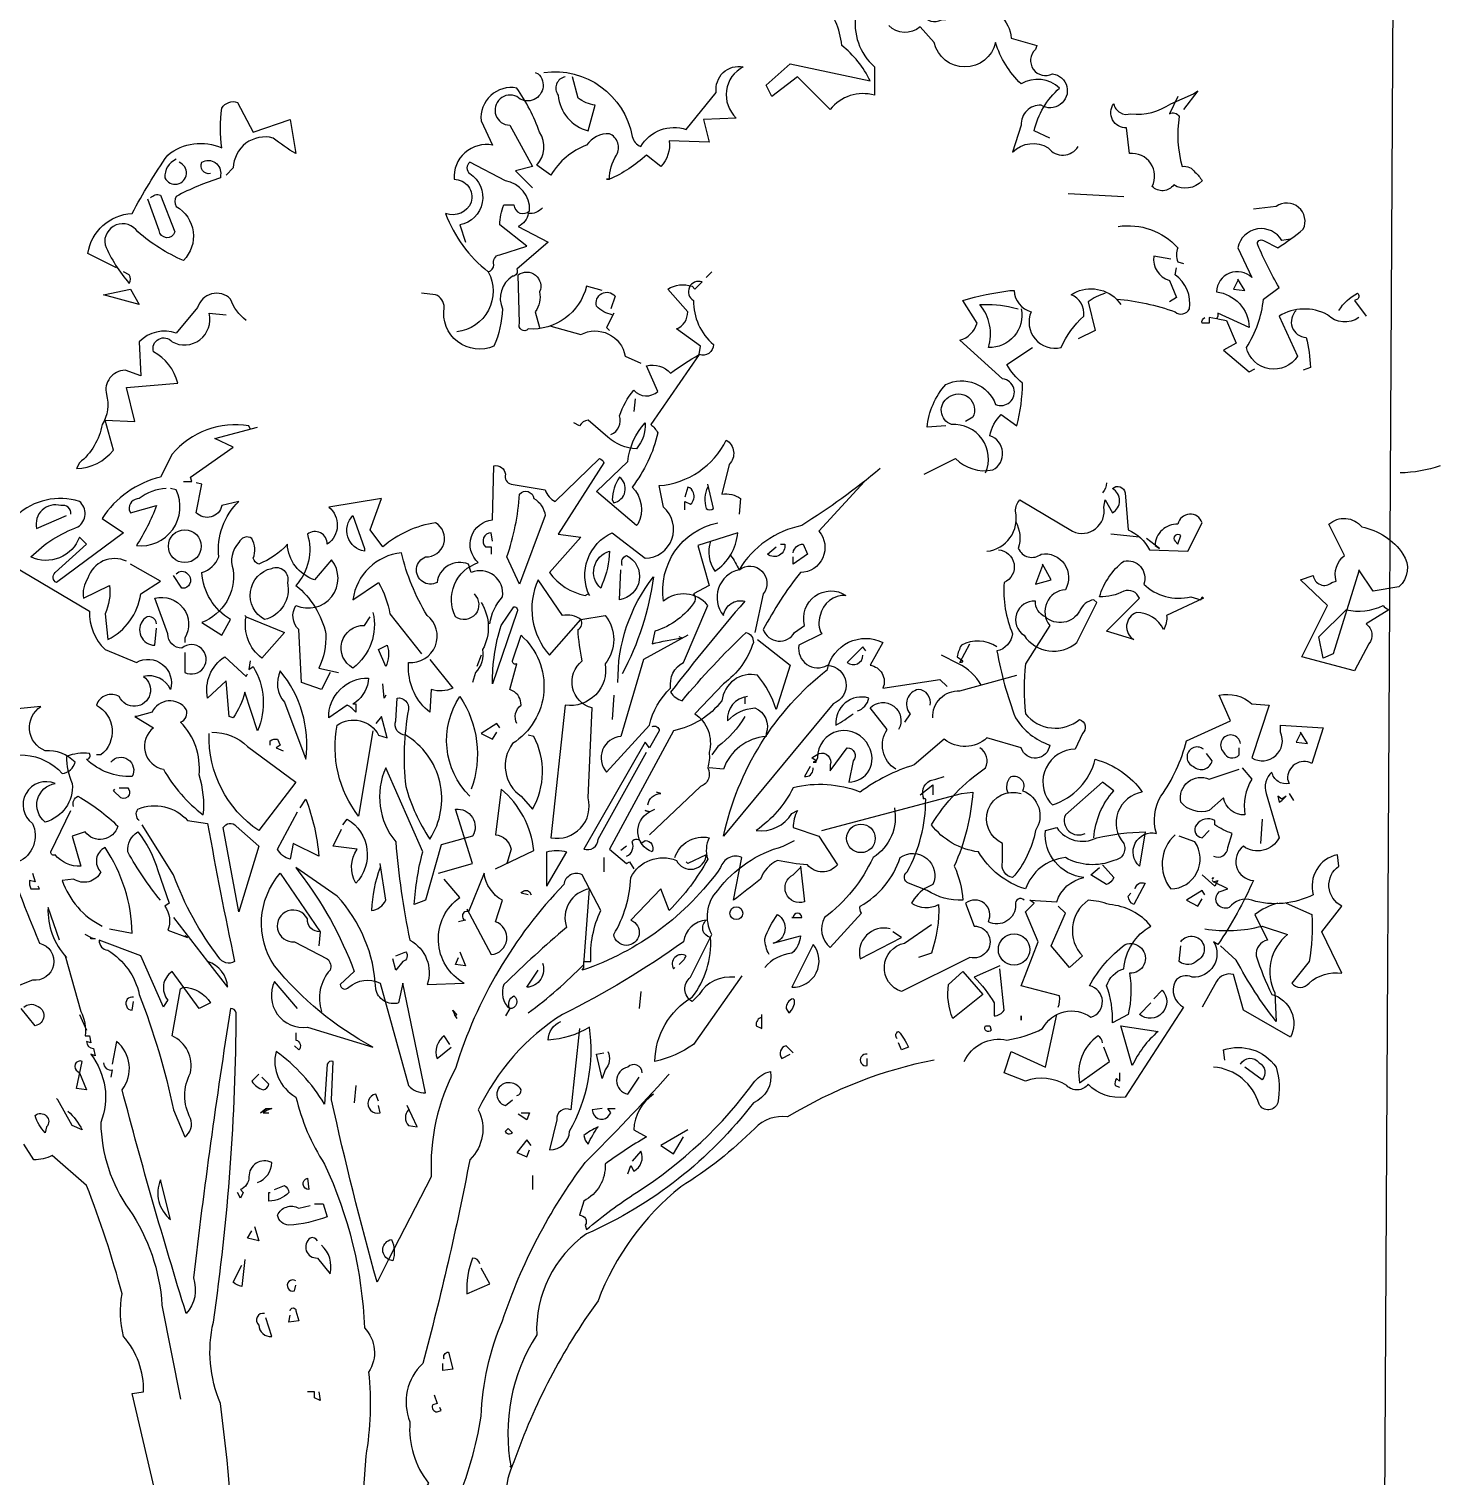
# Model space of a CAD drawing. Header units: metres. Extents: x 2394 to 3264, y 364 to 634.
# Drawn here: x 2718.309 to 2721.917, y 408.364 to 412.063 of the extents above; entities that cross this region are included whole.
import ezdxf

# ---------------------------------------------------------------- set-up
doc = ezdxf.new("R2010")
doc.units = ezdxf.units.M
doc.header["$LTSCALE"] = 5
doc.header["$MEASUREMENT"] = 0
doc.layers.add('PENA 01', color=1, linetype='Continuous')
doc.layers.add('VEG_PLANTAS', color=94, linetype='Continuous')

# ---------------------------------------------------------------- blocks, each defined once
blk = doc.blocks.new('Arb35')
for points in [[(57.24, 277.81, 0.600372), (59.82, 280.54, -0.753342), (61.65, 278.72), (62.25, 273.56, 0.194229), (67.41, 276.75, -0.678314), (65.9, 273.41, 0.051498), (59.67, 271.58, 0.881622), (61.49, 269), (67.72, 269.46, -0.201935), (68.93, 267.03), (71.66, 266.27), (71.51, 265.82, 0.881622), (73.33, 263.24, -1.244614), (72.12, 259.9, 0.436066), (69.99, 257.77), (69.08, 254.89, -0.359619), (72.88, 255.34, 0.522507), (76.07, 255.49)], [(73.03, 256.4), (71.36, 257.16, -0.157089), (74.09, 261.72, 0.333328), (69.99, 262.17, -0.128128), (67.26, 266.57, -0.797302), (60.73, 266.57), (59.22, 268.24, -0.408356), (55.88, 268.4)], [(52.39, 269.61, 0.259506), (54.36, 263.99), (54.36, 260.96, 0.302765), (49.65, 259.44), (46.16, 262.93), (43.43, 260.81), (42.82, 262.02), (45.4, 264.3), (53.9, 262.48, 0.117401), (50.87, 266.27, 0.173203), (48.74, 270.98)], [(19.14, 263.39, -0.4021), (28.55, 256.56, 0.236053), (29.46, 255.49, -0.350769), (34.32, 257.32), (37.51, 261.26, -0.513931), (40.39, 263.99, 0.519897), (39.64, 258.53), (36.14, 258.38), (36.75, 255.95), (32.5, 256.1, -0.233566), (31.59, 253.37), (30.07, 254.58, -0.081039), (26.13, 252), (25.82, 252), (26.13, 252, -0.147995), (26.88, 254.58, 0.442368), (26.13, 256.86, 0.265564), (23.7, 255.65, 0.169403), (19.9, 252.46), (18.38, 253.52, 0.349014), (18.69, 257.01, 0.066803), (16.26, 261.72, 0.501038), (12.46, 258.23), (13.68, 255.65, 0.492294), (9.58, 252, -0.5), (11.4, 249.57, -0.4142), (8.67, 248.36, 0.138321), (13.22, 242.14, -0.529709), (9.88, 235.76)], [(18.23, 263.39), (18.54, 263.24, -1.00415), (16.26, 260.81, 1.247116), (15.5, 257.77), (17.93, 253.37), (16.11, 252.91), (17.93, 251.09)], [(21.42, 262.93, 0.54657), (20.66, 260.96, 0.310577), (23.85, 257.16), (24.61, 259.9, -0.131805), (22.79, 260.66), (22.18, 262.93)], [(86.69, 260.81), (85.78, 258.99, -0.4142), (86.84, 258.68, 0.112411), (87.15, 253.37, -0.302765), (88.51, 252.76, -0.099014), (89.27, 251.85, -0.357651), (86.24, 251.4, -0.463791), (83.96, 251.24, 0.593826), (81.53, 254.74), (81.23, 257.47, -0.62767), (79.86, 260.05, 0.457672), (81.68, 258.99, 0.184982), (85.93, 260.05), (88.36, 261.11), (88.82, 261.41), (87.3, 259.44)], [(-26.39, 242.59), (-29.43, 244.11, -0.357925), (-24.73, 248.36, -0.02861), (-20.93, 254.58, -0.284912), (-15.16, 255.34, -0.072906), (-15.16, 259.59, -0.350769), (-13.49, 260.2), (-11.82, 257.01), (-7.88, 258.38), (-7.27, 254.74, -0.042465), (-9.7, 256.4, 0.482147), (-13.95, 253.22), (-14.71, 252.46)], [(-16.38, 252.61, -0.618027), (-17.29, 253.82, -0.649872), (-15.31, 252.46), (-15.31, 252.15, 0.048447), (-20.02, 250.18, 0.291199), (-20.02, 249.12, -0.493149), (-19.26, 243.35, -0.073044), (-24.12, 246.39, 0.819794), (-27.61, 245.02, 0.07692), (-25.03, 240.92, 0.333328), (-25.03, 241.83), (-25.64, 242.14)], [(-20.02, 254.13, 0.326447), (-21.23, 252.15, 1.475342), (-19.72, 253.82)], [(13.22, 242.14, 0.333328), (13.83, 242.9, -0.5), (14.44, 243.96), (17.32, 244.87), (14.44, 247.15, -0.099014), (14.89, 249.27), (15.96, 249.27, 0.663971), (17.63, 248.66, 0.376755), (15.04, 251.85), (11.25, 253.82, 0.5), (11.25, 252.61, -0.682281), (10.19, 247.15), (10.79, 245.32)], [(-22.75, 250.03, -0.302765), (-21.69, 250.33), (-20.17, 246.39, -0.816528), (-21.84, 246.54), (-23.06, 249.88)], [(18.99, 248.97, -0.243835), (17.47, 248.36, -0.263626), (16.41, 246.99), (19.6, 245.32), (16.26, 242.44, -0.535172), (15.8, 241.68, 0.371796), (14.74, 238.19, -0.090164), (13.83, 234.24, -0.594772), (8.52, 238.34, 0.312363), (7.61, 239.71), (6.09, 239.86)], [(105.97, 237.28, -0.369919), (102.63, 237.58, 0.264481), (97.47, 237.43), (99.44, 233.18, -0.666656), (93.98, 234.09, 0.123093), (95.8, 239.25), (97.47, 240.47, -0.027252), (95.19, 245.02, -0.720749), (95.8, 245.48), (97.32, 244.72, 0.03653), (100.05, 246.69, 0.769547), (97.16, 249.12), (94.74, 248.82)], [(80.32, 246.99, -0.247742), (86.69, 244.72, 0.207977), (86.69, 243.2), (87.3, 243.05)], [(98.68, 245.63), (97.77, 245.48, 0.686798), (93.07, 244.72), (94.58, 241.53, 0.648468), (90.79, 240.01, -0.37442), (94.28, 236.22), (90.94, 237.73, -0.236053), (90.79, 237.13), (90.03, 237.28), (90.03, 236.67), (89.27, 236.67, -0.4142), (89.57, 237.28)], [(85.93, 243.5), (84.11, 243.81, 0.37204), (85.78, 241.23), (86.54, 239.4), (85.78, 238.95)], [(25.37, 240.16), (23.7, 240.62, -0.35936), (17.47, 236.06, -0.872879), (16.56, 236.67), (16.41, 241.83, -0.762802), (18.69, 240.01, -0.205246), (18.23, 237.89), (18.69, 236.22)], [(61.95, 225.74), (59.98, 225.59, -0.159866), (61.95, 230.14, -0.443787), (67.26, 228.02, 1.153), (68.02, 230.75), (63.47, 234.85, 0.251633), (65.29, 236.67), (63.77, 239.1, -0.035156), (68.78, 240.16), (69.23, 240.16, 0.326782), (71.06, 237.89, 0.618027), (74.24, 234.09, -0.102722), (76.67, 237.43, 0.333328), (75.31, 239.71, -0.346832), (80.16, 239.25, -0.064789), (86.39, 237.89, 0.5), (87.91, 238.19, 0.287735), (86.39, 241.83), (86.54, 242.59)], [(26.28, 224.83, 0.4142), (27.19, 226.81, -0.085083), (28.71, 229.54, 0.409286), (31.29, 229.39), (30.07, 232.12, -0.286789), (32.65, 231.36, -0.035156), (35.69, 233.33), (35.84, 234.24), (33.26, 236.06, 0.308105), (34.47, 237.89), (32.35, 240.31, -0.220123), (34.93, 240.62), (35.23, 240.31), (35.99, 241.07, 0.907883), (35.08, 239.1, 0.222046), (37.21, 234.39, -0.523941), (35.69, 233.33), (30.53, 225.89, -0.099014), (31.29, 224.98, -0.106323), (28.55, 219.22, -0.326889), (29.16, 215.27), (29.01, 215.12), (24.76, 218.76), (28.1, 221.95, -0.165176), (29.92, 226.05, -0.200851), (29.01, 223.31, -0.173203), (25.97, 224.53), (23.85, 226.35, 0.236053), (22.94, 225.74), (22.33, 226.05)], [(-12.58, 236.98, -0.140045), (-14.25, 239.25, 0.57489), (-17.74, 238.34), (-20.02, 235.61, 0.29335), (-23.97, 234.7), (-23.81, 231.06), (-25.48, 231.66, 0.477875), (-27.46, 229.08, -0.21463), (-27.91, 225.89, -0.178345), (-30.34, 221.8), (-30.64, 221.19, 0.217789), (-26.7, 223.16), (-27.61, 226.35), (-24.42, 226.2), (-25.33, 229.84), (-19.87, 230.3, 0.213028), (-22.45, 233.64, -0.817993), (-20.47, 234.7, 0.658905), (-16.53, 237.73), (-14.71, 237.58)], [(26.43, 237.58, -0.178345), (24.76, 238.49, -0.817993), (26.73, 239.56), (26.28, 238.19)], [(78.95, 239.86, 0.092926), (77.13, 238.95), (77.89, 235.91), (76.07, 235)], [(103.84, 238.04, -0.132751), (105.82, 239.86, -0.5), (105.82, 239.25), (105.51, 239.1), (106.73, 237.43)], [(69.99, 238.19, -0.489075), (66.5, 234.09, 0.257034), (65.59, 238.65, -0.076462), (69.08, 238.34), (69.69, 238.19)], [(99.29, 238.04, 0.656815), (100.35, 235.15, -0.053406), (100.81, 231.97), (100.05, 231.66)], [(19.9, 236.37), (23.09, 235.46, -0.510468), (27.8, 233.18), (29.46, 232.42)], [(59.67, 220.58), (63.01, 222.25, 0.25), (66.96, 221.04, 0.663467), (66.65, 224.68, -0.148178), (67.87, 226.96), (69.54, 225.74, 0.057068), (70.15, 230.3, -0.099014), (68.48, 232.27), (71.21, 234.09)], [(66.2, 220.73, 0.559616), (62.56, 225.89, -0.630219), (62.25, 228.78, -0.808411), (64.83, 226.65), (64.07, 226.2)], [(-12.13, 225.44), (-12.28, 225.74, 0.262833), (-20.47, 222.71), (-21.69, 220.28, 0.194489), (-27.91, 215.88), (-25.64, 214.36), (-32.77, 209.05, -0.535172), (-32.92, 210.11), (-29.58, 213.14), (-30.34, 213.9, -0.445358), (-35.5, 211.78, -0.112671), (-30.49, 214.97, 0.498764), (-30.34, 217.7, 0.269211), (-37.02, 216.18), (-37.48, 210.87), (-29.28, 206.01, 0.212448), (-27.61, 201.91), (-24.27, 200.55, -0.669449), (-20.63, 197.66, 0.362045), (-23.51, 199.03, -1.319412), (-26.09, 196.9, 0.480621), (-28.52, 195.99, -0.538818), (-28.06, 190.68), (-28.52, 190.68)], [(11.71, 207.83, -0.931778), (9.73, 205.4, -0.45929), (12.16, 211.17, -0.660172), (13.68, 215.72), (13.83, 221.49, -0.442368), (15.04, 220.58, 0.4142), (15.65, 219.52), (19.29, 218.91, 0.219635), (20.36, 217.7), (25.06, 222.25, -0.333328), (25.52, 221.8), (20.66, 214.21), (23.09, 213.9), (19.75, 210.11, 0.188675), (23.55, 207.68), (23.85, 207.83), (24, 207.68, -0.420059), (26.43, 214.36), (29.92, 211.63, 0.685608), (31.89, 217.09), (31.44, 219.37, 0.263565), (38.57, 224.22, -0.49028), (38.88, 221.64), (38.12, 218.46, -0.205246), (40.09, 218), (39.94, 216.33)], [(54.97, 221.19, -0.032425), (46.62, 215.12, 0.210526), (39.94, 210.41, 0.557053), (38.27, 205.55, -0.431534), (40.55, 207.07, 0.015289), (32.65, 197.36, 0.162277), (33.87, 196.45, -0.030579), (40.7, 203.73, -0.355026), (41.46, 202.67, -0.161758), (38.27, 198.27), (35.23, 195.08, -0.32045), (36.75, 190.98, -0.099014), (36.6, 189.31, -0.46698), (35.84, 187.34), (30.38, 182.18)], [(114.62, 221.49, -0.081085), (110.37, 220.73)], [(-21.08, 219.06, 0.162277), (-23.97, 218, 0.463791), (-25.03, 216.79), (-24.88, 216.48), (-22.14, 217.24, -0.058853), (-24.27, 212.99, 0.588898), (-20.02, 218.91), (-20.63, 219.06)], [(-3.63, 199.48), (-4.54, 197.66), (-6.66, 198.42), (-6.97, 204.04, -0.355026), (-7.27, 206.62, 0.788391), (-3.47, 211.47), (-5.3, 209.35, -0.312881), (-8.18, 213.14, -0.116058), (-11.22, 211.02, -0.265564), (-11.82, 211.63, 0.226822), (-11.97, 213.75, 0.49527), (-13.34, 213.3, 0.295303), (-13.95, 210.41, -0.346893), (-17.29, 204.8), (-15.16, 203.43), (-14.25, 205.1, -0.244461), (-17.29, 210.11, 0.215332), (-15.47, 211.78, -0.236053), (-13.34, 217.7), (-15.16, 217.24, -0.59729), (-17.89, 216.48), (-17.29, 219.52), (-17.89, 219.67)], [(26.58, 217.55, 0.659393), (27.19, 220.28, 0.139038), (26.43, 217.85), (26.58, 217.55)], [(34.17, 216.79), (34.17, 217.7), (34.78, 217.39, 0.302765), (35.08, 218.61, 0.265564), (34.47, 219.22), (34.17, 218.15)], [(36.6, 219.22, 0.195877), (36.45, 216.94, 0.4142), (37.21, 216.94), (36.6, 219.52)], [(53.3, 219.82), (48.44, 214.51, -0.63649), (46.47, 210.11, 0.04776), (42.52, 204.04, 0.639832), (45.86, 203.73), (46.92, 204.49, -0.689148), (51.32, 207.68, 0.369919), (48.59, 205.55, 0.225418), (48.74, 203.58), (46.31, 202.37, 0.638885), (49.35, 200.24, -0.813461), (49.96, 196.14), (38.27, 182.03, -0.173706), (49.35, 199.79, -0.490295), (55.27, 202.67), (53.9, 200.24, -0.489075), (55.27, 197.81), (61.34, 198.72), (62.1, 197.96)], [(66.35, 212.38, 0.444092), (69.39, 216.64, -0.197815), (69.84, 217.85), (75.46, 214.51, 0.607483), (78.8, 217.09), (78.95, 217.85), (79.71, 216.48, 0.589737), (79.71, 219.06, -0.60791), (81.07, 218.61), (81.38, 214.66, -0.177399), (83.66, 212.54), (87.75, 212.38), (89.27, 215.42, 0.765594), (86.69, 215.27, 0.420074), (84.26, 212.99), (84.72, 212.69), (83.35, 213.75)], [(79.1, 219.67, -0.173203), (78.65, 218.61)], [(13.37, 204.64, -0.149368), (14.74, 207.53, 0.589905), (11.4, 210.11), (11.1, 211.02, 0.490158), (7.76, 209.05, -1.060547), (6.54, 211.78, 0.776093), (7.61, 215.42, 0.142365), (1.99, 212.84), (0.62, 214.66), (1.84, 218), (-3.78, 217.09, -0.50354), (-3.93, 213.14, 0.628937), (-6.05, 214.21, -0.265564), (-7.27, 208.74, -0.169571), (-4.08, 203.58, -0.119873), (-4.84, 199.94), (-2.72, 199.48)], [(16.56, 208.89), (15.2, 211.78, 0.065445), (16.56, 218.46, -0.659393), (18.08, 218, -0.236053), (19.29, 216.18), (16.56, 208.89)], [(-31.25, 216.33, 0.541687), (-32.31, 217.24, 0.576218), (-34.9, 214.81), (-31.71, 216.18)], [(0.02, 212.69), (0.02, 212.38, -0.602081), (-1.2, 216.18), (0.02, 212.69)], [(105.97, 210.26), (103.24, 201.46), (102.17, 201), (101.72, 203.28), (104.6, 206.16, 0.182709), (108.55, 206.62, 0.162277), (109.16, 206.16), (106.73, 204.64, -0.442368), (107.03, 202.52), (105.51, 199.63), (99.9, 201.15), (102.63, 206.62), (99.75, 209.35), (101.11, 209.8, 0.608597), (103.08, 209.05), (103.54, 209.2, -0.302765), (104.45, 211.93), (102.78, 215.27, -0.435272), (106.27, 214.97, -0.199997), (110.67, 212.08, -0.39035), (110.22, 208.59), (107.49, 208.13), (105.97, 210.41), (105.97, 210.26)], [(13.68, 213.45), (13.53, 214.36, 0.663971), (12.92, 212.84), (13.53, 212.84), (13.53, 212.08)], [(34.47, 203.43), (29.77, 200.85), (27.34, 192.65, 0.621735), (25.82, 188.86), (30.38, 193.87, -0.145264), (32.65, 197.81, -0.318115), (34.02, 200.55), (36.6, 206.62, 0.4142), (31.89, 207.07, -0.3983), (37.66, 215.42)], [(36.9, 213.45, 0.240036), (37.36, 210.26, 0.2379), (39.79, 214.36), (35.54, 212.99), (36.75, 208.74), (35.08, 207.83, -0.236053), (35.23, 207.07, -0.178345), (30.98, 203.88), (30.68, 202.52, -0.026764), (33.87, 203.13), (33.56, 203.28)], [(69.39, 215.57, -0.203796), (69.69, 212.69, 0.5), (72.12, 212.08, -0.634598), (74.7, 208.29, 0.605972), (73.03, 204.49), (70.45, 200.39, 0.057175), (70.45, 195.08, 0.421936), (76.22, 194.47, -0.582718), (76.52, 192.96), (75.76, 191.29, 0.620148), (73.03, 185.67), (73.33, 185.37, 0.257812), (77.89, 190.22, -0.173203), (82.9, 186.73, 0.587067), (80.92, 181.27, -0.514618), (79.86, 179.45, -0.232178), (74.7, 179.75, 0.29216), (70.45, 176.41, -0.185837), (65.44, 180.36, -0.198715), (60.43, 183.24, -0.106171), (66.2, 189.31, 0.37854), (65.59, 191.44)], [(44.34, 213.14), (44.8, 213.14, -0.707504), (42.97, 212.08), (43.89, 212.84)], [(45.71, 212.23, -0.380188), (46.77, 213.14), (47.22, 212.08), (45.71, 211.02), (45.71, 211.78)], [(86.99, 214.05, 1), (86.39, 213.45), (86.69, 213.14), (86.99, 214.05)], [(-25.33, 211.32, 0.456619), (-29.43, 209.5, 0.205246), (-29.89, 207.38), (-27.15, 208.74, -0.146759), (-27.61, 205.71), (-27.31, 202.97, 0.245285), (-23.81, 207.83), (-21.69, 209.2), (-24.88, 211.02)], [(67.56, 212.54, -0.781662), (68.17, 209.05, 0.117264), (69.08, 203.58, -0.313339), (67.41, 201.76, 0.047501), (69.39, 194.63, 0.169022), (73.03, 191.74, -0.818817), (69.99, 191.44), (66.35, 192.5, -0.366302), (61.8, 192.35), (58.61, 189.62, 0.087692), (52.84, 186.73, 0.152817), (45.71, 187.19, -0.122787), (41.76, 182.63, 0.295853), (45.56, 184.46), (46.16, 184.76, 0.119873), (45.71, 182.94), (48.44, 182.03), (50.41, 178.99, -0.477066), (47.22, 178.99, -0.0401), (44.04, 179.45, 0.198517), (42.22, 177.47, -0.006836), (39.33, 175.2), (40.24, 179.75, 0.45993), (37.97, 178.69, -0.158264), (23.24, 167.76), (23.39, 168.06), (23.39, 168.67), (24.15, 168.67, -0.124191), (25.21, 174.13), (23.24, 177.93, 0.514618), (21.27, 176.87, 0.118927), (9.73, 157.28, 0.137955), (7.15, 145.75), (2.6, 136.94, -0.704712), (2.9, 139.07, -0.204086), (3.05, 136.79), (2.6, 136.94), (1.38, 134.52, -0.014694), (-3.47, 153.94), (-3.32, 158.04, 0.4142), (-3.93, 157.74), (-4.23, 153.49, 0.101822), (-9.39, 159.11, 0.33992), (-7.27, 154.25, 0.085938), (-4.23, 147.11, -0.100525), (0.02, 129.66, -0.35463), (0.47, 124.95, -0.067169), (0.17, 116), (-1.65, 91.41)], [(-13.64, 102.18, 0.021927), (-15.31, 121.61, -0.158203), (-16.07, 130.27, 0.03566), (-13.64, 163.2, 0.4142), (-14.25, 163.66, 0.009659), (-18.2, 134.97, -0.276978), (-18.96, 131.18, -0.010941), (-25.79, 155.01, 0.406937), (-26.39, 160.17), (-26.85, 157.74)], [(7, 200.85), (9.43, 197.81, -0.204086), (7.15, 197.66), (7, 195.23, -0.226822), (4.72, 199.94), (4.72, 200.55, 0.749039), (6.7, 205.55, -0.077942), (3.96, 212.23, 0.34404), (-1.2, 207.22), (1.54, 209.05, -0.080353), (2.75, 205.71), (6.09, 201.46)], [(25.21, 208.44, -0.592255), (26.13, 212.38, -0.099731), (25.37, 208.89), (25.21, 208.44)], [(27.49, 210.87, -0.4142), (27.95, 211.93, -0.738571), (27.19, 207.22), (27.34, 210.41)], [(39.03, 211.93, -0.062256), (39.94, 210.41, -0.882339), (42.52, 207.83), (41.61, 203.73)], [(89.42, 207.38), (85.48, 205.55, -0.162277), (85.17, 204.04, 0.291199), (82.29, 205.86, 0.630219), (81.99, 202.97), (79.1, 203.88), (82.59, 207.38, 0.4142), (80.92, 208.13, -0.124695), (78.34, 207.53, -0.156006), (80.92, 211.32, -0.597885), (83.05, 208.89, 0.261948), (88.06, 207.53), (89.12, 207.22), (89.27, 207.53), (89.42, 207.38)], [(-20.02, 209.96, -0.5), (-18.81, 209.96, -0.582718), (-19.11, 208.44), (-19.41, 208.44), (-20.32, 209.8)], [(-9.85, 210.56, -0.630219), (-8.18, 209.05, -0.40654), (-10.61, 205.1, -0.689621), (-9.85, 210.56)], [(27.04, 198.42, -0.174072), (30.83, 209.65, -0.088486), (27.49, 199.33)], [(23.09, 205.1), (25.67, 205.55, -0.352936), (25.67, 200.39, -0.5103), (21.42, 195.99), (19.9, 181.87, 0.554825), (23.85, 186.12), (24.3, 195.69, -0.628204), (23.24, 200.7, -0.044617), (22.79, 204.04, 0.4142), (23.09, 205.1, 0.205246), (21.12, 205.55), (18.54, 209.35, 0.298126), (19.75, 201.3), (23.09, 205.1)], [(-19.11, 201.61), (-19.11, 199.48, 1.877945), (-19.41, 202.06, -0.4142), (-20.93, 203.58), (-22.3, 207.38, -0.674286), (-19.11, 203.13), (-19.11, 202.67)], [(12.46, 206.92, -0.272202), (12.62, 201.91, -0.236053), (11.86, 199.48), (11.55, 198.42)], [(72.57, 205.4, -0.319077), (71.51, 207.07, 0.777725), (70.3, 203.43, 0.455246), (75.91, 202.67), (78.04, 206.92), (77.74, 207.22, 0.25296), (76.22, 206.01, -0.489075), (72.57, 205.4)], [(-22.14, 204.64, 0.741867), (-23.51, 205.1, 0.6409), (-22.3, 202.37), (-22.14, 204.19)], [(-12.58, 205.4), (-8.48, 203.73), (-10.91, 201, -0.284134), (-12.58, 205.4), (-12.73, 205.55), (-12.58, 205.4)], [(0.93, 205.86, -0.297256), (-1.2, 199.94, -0.782791), (0.02, 204.49), (0.62, 205.4)], [(13.68, 198.27, -0.079437), (14.59, 204.49), (15.96, 206.47, -0.618027), (16.26, 205.86), (13.68, 198.27)], [(2.29, 200.09), (1.54, 201.91), (2.45, 202.37, -0.195877), (2.29, 200.09)], [(16.26, 194.02, -0.35614), (16.71, 195.99, 0.302765), (15.8, 197.51), (15.5, 197.66), (16.26, 200.39, -0.618027), (15.8, 200.7), (16.71, 203.43, -0.499023), (15.8, 191.89, 0.420273), (16.71, 186.28), (17.93, 184.91, 0.254562), (18.08, 192.65), (17.47, 192.8)], [(41.91, 202.97), (45.4, 200.24), (43.89, 195.54, 0.096893), (41.91, 199.18, 0.449585), (38.12, 196.45, -0.175735), (32.96, 193.26), (26.13, 180.66), (27.95, 179.14), (28.25, 179.29), (28.71, 178.54)], [(53.45, 201.76), (53.14, 202.21), (51.47, 200.55, 0.630219), (53.14, 201.3)], [(67.41, 202.21, 0.278625), (63.62, 202.37, 0.07106), (63.16, 201.15), (63.77, 200.7), (63.62, 200.55), (63.47, 200.55), (64.53, 202.52)], [(-12.13, 200.7), (-12.28, 199.79), (-11.82, 200.09, -0.242218), (-11.37, 193.26), (-12.73, 197.36, -0.092926), (-13.95, 194.63), (-14.4, 194.78), (-14.71, 198.57), (-16.68, 196.75, -0.309006), (-14.86, 201.15), (-12.58, 199.03), (-12.43, 199.33)], [(65.74, 198.12, 0.159607), (63.31, 200.39), (61.49, 201.3)], [(-8.94, 199.63, 0.305054), (-8.48, 196.29), (-6.21, 190.22, 0.208984), (-8.94, 199.63)], [(-0.89, 196.29), (-1.2, 196.14), (-0.89, 196.14), (-0.89, 195.23, 0.099014), (-1.8, 195.99), (-3.78, 194.63, -0.428558), (0.47, 198.88, -0.211655), (-0.89, 196.29)], [(60.58, 194.63, -0.447098), (63.47, 197.51), (69.54, 199.18)], [(60.28, 195.99, 0.45993), (59.06, 197.66, 0.578781), (58.15, 195.08), (57.55, 194.17)], [(-27, 189.92, -0.923187), (-24.73, 188.4, -0.205933), (-29.58, 190.22, 0.618027), (-29.28, 190.83, 0.123093), (-31.71, 190.53, 0.111496), (-31.1, 187.64, -0.361099), (-33.98, 183.54, -0.656662), (-32.92, 187.64, 0.887543), (-35.35, 183.39, -0.427811), (-36.87, 179.29), (-39.15, 185.97, 0.077148), (-45.67, 189.77), (-45.67, 190.07), (-46.43, 190.07), (-40.36, 189.46, -0.386002), (-32.16, 188.71, 0.310577), (-30.8, 189.92, 0.21463), (-33.98, 191.13, -0.608597), (-34.44, 195.84), (-39.15, 195.38, 0.236053), (-40.97, 196.6), (-41.73, 196.29)], [(-24.27, 194.78), (-24.42, 194.78), (-22.45, 193.56, 0.643906), (-21.39, 189.16, 0.101837), (-17.14, 184.3, 0.105927), (-17.59, 188.55, 0.22554), (-19.56, 194.17, 0.4142), (-18.96, 195.54, 0.580322), (-22.6, 195.23), (-24.27, 194.78)], [(4.42, 192.8, -0.523941), (3.36, 194.32), (3.51, 196.75, -0.5), (4.72, 195.54, 0.072708), (4.42, 187.34, 0.077194), (7, 181.72, 0.423996), (4.42, 192.8)], [(11.25, 186.28, -0.356445), (10.19, 196.9, -0.241074), (11.4, 187.04)], [(40.85, 196.9, 0.4142), (38.72, 194.32, -0.198578), (41.61, 195.69, -0.4142), (42.82, 192.96), (42.82, 192.65, 0.297668), (38.27, 189.16), (36.75, 189.31)], [(52.54, 195.38, 0.291199), (53.75, 196.75, 0.528915), (50.26, 193.87, 0.039932), (52.08, 195.08)], [(56.64, 189.16, -0.424515), (55.73, 193.41), (53.9, 195.69, -0.880783), (56.94, 193.41)], [(73.94, 163.81, 0.123093), (74.09, 165.03), (69.99, 166.09), (71.82, 170.79), (70.45, 173.98), (71.36, 174.89), (70.9, 175.2), (73.79, 175.04, -0.276978), (76.67, 177.62, -0.407166), (72.57, 182.63), (73.79, 182.94, 0.386765), (78.04, 181.87, -0.051407), (83.2, 182.48), (82.59, 178.84, -0.775711), (84.41, 182.33, -0.210693), (84.87, 186.28, 0.09433), (87.6, 192.2), (92.31, 194.32), (91.09, 197.05, -0.236053), (94.58, 196.14), (96.41, 195.99), (94.58, 190.37, 0.739182), (97.62, 193.11), (97.62, 193.87), (102.17, 193.56), (100.96, 189.77, 0.593628), (98.38, 188.1), (98.53, 187.64, -0.427887), (96.71, 188.86, 0.302765), (96.1, 186.58), (97.47, 181.87, -0.464859), (93.67, 180.96, 0.698227), (94.74, 177.32, -0.045349), (90.94, 170.49), (90.49, 170.79, -0.599991), (88.21, 167, 0.395447), (86.39, 166.54, 0.406204), (87.3, 163.81), (81.07, 154.25, -0.242004), (77.13, 155.61, -0.463791), (74.85, 155.46, 0.242371), (70.45, 155.92), (68.17, 156.83), (68.93, 159.11), (72.57, 157.44), (73.79, 163.05)], [(0.93, 193.26), (-0.59, 184.15, -0.216599), (-2.87, 193.87, -0.447189), (1.54, 192.8), (2.45, 192.5), (1.84, 194.78), (1.23, 194.02)], [(40.55, 194.78, -0.109482), (37.66, 191.59), (37.05, 190.68)], [(-16.22, 193.11, -0.195694), (-12.43, 191.59), (-7.27, 187.79), (-11.22, 182.63, -0.258652), (-16.53, 192.96)], [(30.68, 193.71, -0.535172), (31.44, 193.26), (30.38, 191.44), (29.92, 192.04), (23.39, 180.66, 0.523941), (24.91, 181.72), (30.07, 190.98)], [(48.44, 190.83, -0.632065), (49.65, 189.62), (49.65, 189.01), (51.47, 191.44, -0.680847), (52.08, 190.07), (51.63, 187.79, 0.580322), (53.75, 191.59, 0.820084), (48.29, 190.37), (48.14, 190.07), (47.68, 190.37), (48.44, 190.83)], [(93.37, 191.89, 1.387421), (91.55, 190.98, 0.544022), (93.22, 190.68), (93.22, 191.44)], [(-10, 191.74), (-10, 192.2, -0.236053), (-9.24, 192.35), (-8.94, 191.74), (-9.39, 191.44), (-8.64, 191.13)], [(89.42, 191.29, 1.182175), (88.36, 189.46, 0.588394), (90.33, 190.07), (89.73, 190.83)], [(7.91, 178.08), (11.55, 179.14), (9.73, 184.91, -0.618027), (11.55, 182.03), (8.21, 181.12), (6.54, 175.2), (5.33, 174.74, -0.048447), (6.24, 180.36), (2.29, 189.31, 0.283707), (3.36, 181.42, 0.030441), (4.87, 170.95, -0.369919), (6.7, 166.24), (10.64, 166.39, -0.550293), (10.19, 175.5), (8.52, 177.47)], [(47.53, 189.46), (46.92, 188.4, 0.45993), (47.83, 189.16), (47.83, 189.31)], [(48.74, 182.63), (63.62, 186.58), (64.83, 186.73, -0.09053), (62.86, 178.84, -0.098373), (63.77, 175.2, -0.158417), (59.98, 176.26), (58, 177.02, -0.618027), (57.85, 178.23, 0.124496), (59.82, 185.97), (59.52, 186.12), (59.67, 185.97, -0.4142), (60.28, 187.95), (60.89, 188.1), (61.8, 188.4)], [(68.63, 186.58, -0.32518), (68.93, 188.4, -0.660995), (70.15, 186.88, -0.484589), (71.51, 182.63, -0.136536), (69.08, 177.62, -0.447098), (68.02, 179.29), (68.02, 181.27, -0.949951), (69.99, 186.58)], [(93.52, 189.31), (94.58, 188.1, 0.185669), (93.83, 184.3, -0.373596), (91.55, 186.12), (90.03, 184.76, -0.302765), (86.99, 185.67, -0.609818), (90.03, 188.1), (93.22, 189.16)], [(-26.09, 187.19), (-25.18, 187.19, -0.236053), (-25.03, 186.43, -0.4142), (-25.94, 186.12), (-26.7, 186.88), (-26.55, 187.04)], [(13.98, 178.54), (18.08, 180.51, 0.194931), (14.59, 187.04), (13.98, 182.18, -0.335129), (15.65, 180.66), (15.2, 179.14), (15.35, 179.45)], [(30.22, 185.37, -0.368179), (31.59, 186.58), (31.13, 186.73)], [(77.74, 181.87, -0.165222), (79.86, 186.88), (78.65, 187.79), (74.7, 184.3, 0.703232), (76.82, 182.33)], [(-30.95, 185.21, -0.4142), (-30.49, 186.28, -0.068741), (-26.24, 183.09, -0.613083), (-29.73, 182.48), (-31.1, 182.03), (-30.19, 178.84, -0.248093), (-32.92, 180.05, -0.618027), (-33.38, 180.36), (-31.25, 184.76)], [(-23.97, 183.7, -0.369919), (-24.12, 184.91, -0.322647), (-18.81, 183.7), (-16.68, 183.39, 0.00798), (-13.8, 168.67, -0.4142), (-15.47, 169.12, -0.077515), (-20.32, 177.93), (-23.66, 183.24)], [(-6.81, 185.06), (-6.21, 185.97, -0.071396), (-4.84, 179.9), (-7.57, 181.27), (-7.88, 179.6, -0.236053), (-9.24, 180.66), (-7.12, 184.61)], [(56.48, 185.06, -0.310577), (54.21, 179.75, -0.122925), (49.05, 173.37, 0.363174), (49.65, 170.19), (52.99, 173.83, -0.236053), (52.84, 174.59, 0.191803), (57.09, 179.75, -0.770874), (60.58, 176.87, 0.162277), (58.61, 175.35), (58.31, 174.89, 0.265564), (61.19, 174.74, -0.095016), (60.43, 169.58), (59.06, 169.12)], [(-2.26, 183.24), (-1.8, 183.85, -0.480316), (-0.89, 177.02, -0.290115), (-0.74, 180.66), (-3.32, 180.96), (-2.41, 182.79)], [(27.95, 179.9, 0.4142), (28.55, 181.42, -0.819794), (29.46, 181.27), (29.92, 181.57, -0.566177), (30.68, 180.36, -0.644958), (30.38, 184.61), (29.92, 184.76), (30.38, 184.61), (30.98, 184.91)], [(90.49, 179.9, 0.535172), (92, 180.81), (92.46, 182.33, -0.069427), (90.64, 183.24), (90.64, 183.7, 0.38205), (88.66, 183.24, 0.608597), (89.27, 181.87), (90.03, 182.63)], [(-21.69, 175.2, -0.047333), (-25.18, 180.36, -0.291199), (-24.12, 182.48, -0.104111), (-21.99, 178.38), (-20.78, 174.89), (-21.23, 174.59, -0.257767), (-20.93, 172.01), (-18.81, 171.25), (-19.11, 171.4)], [(-13.34, 173.98), (-15.01, 182.94, -0.561981), (-13.64, 183.09), (-11.22, 180.96), (-13.34, 173.98)], [(33.11, 179.75, -0.384506), (36.75, 181.87, 0.195877), (36.6, 179.6, -0.073074), (32.5, 174.13), (31.59, 176.41), (28.4, 173.07, -1.743393), (26.58, 171.55, 0.124786), (28.4, 177.62, -0.390579), (33.26, 179.45, 0.76149), (36.45, 180.05), (34.47, 179.14), (34.32, 179.29)], [(86.39, 182.18, 0.392609), (85.93, 176.41, 0.592926), (88.51, 181.42), (86.84, 182.03)], [(-27.15, 172.16), (-24.73, 171.7, 0.145935), (-27.61, 180.81, 0.523941), (-28.06, 178.23, -0.45993), (-30.95, 177.47), (-32.16, 177.32, 0.199142), (-27.91, 172.46)], [(19.6, 177.02), (19.45, 176.71), (19.45, 180.36, -0.145767), (21.57, 180.36), (19.6, 177.02)], [(39.48, 167, 0.295853), (35.69, 165.18), (34.93, 164.42, -0.531342), (34.78, 167), (37.05, 171.55, -0.321411), (37.66, 176.26, -0.165146), (44.64, 180.96), (45.86, 181.57)], [(1.69, 178.69, 0.077118), (0.78, 174.13, 0.267303), (2.29, 175.2), (1.69, 179.14)], [(46.47, 178.84), (46.92, 175.04, -0.940643), (45.71, 177.93), (46.47, 178.69)], [(78.65, 178.99), (79.86, 177.62, -0.199997), (79.1, 176.87), (77.43, 177.93), (78.34, 178.69)], [(98.23, 174.89), (100.96, 173.68, -0.062256), (100.66, 168.67), (98.83, 166.39, 0.511307), (100.66, 166.39, -0.211151), (104.15, 167.45), (102.02, 171.86), (104.15, 174.59, -0.569229), (103.84, 178.84), (103.69, 180.05, 0.435181), (101.11, 175.8, -0.191376), (94.58, 175.2, 0.32045), (92.16, 174.44, -0.867294), (91.09, 176.11), (92, 176.41), (90.49, 177.17), (90.33, 177.32), (90.49, 177.17), (90.94, 177.32), (90.64, 176.71), (89.27, 177.93)], [(-38.23, 177.62), (-37.32, 177.62, 0.014771), (-34.59, 170.64, -0.94693), (-35.35, 166.7), (-38.39, 165.48, 0.033691), (-40.36, 168.82, -0.489075), (-44.61, 171.4, 0.024368), (-39.15, 174.28, 0.28447), (-38.54, 177.47)], [(-35.35, 178.08), (-35.05, 177.17), (-35.65, 177.32, 0.162277), (-35.5, 176.41), (-34.59, 176.41), (-34.74, 176.71)], [(-7.12, 163.66), (-9.55, 166.54, 0.598862), (-6.05, 161.69), (0.93, 159.56, -0.099014), (-9.55, 168.21, -0.340195), (-8.94, 178.08), (-4.69, 171.86), (-4.84, 170.34)], [(-6.97, 178.23, -0.076447), (-1.05, 167.61), (-2.56, 166.24, 0.704712), (-1.65, 165.94, -0.30159), (1.69, 166.39), (4.72, 155.46, 0.21463), (6.54, 154.7), (4.12, 166.39), (3.66, 164.27, -0.445358), (1.23, 165.78, 0.17659), (-2.87, 175.65), (-7.27, 178.69), (-6.97, 178.23)], [(10.95, 174.28), (13.53, 169.43, 0.819794), (13.98, 172.92), (14.74, 175.2, -0.236053), (12.77, 178.08), (11.1, 173.98, 1), (10.79, 173.07), (10.04, 172.92)], [(17.47, 163.2, 0.04184), (23.39, 168.37), (24, 176.41, 0.468109), (21.57, 172.31, 0.018356), (14.89, 166.24, 0.326645), (15.5, 163.66, -0.4142), (15.96, 165.03, -0.741867), (15.5, 163.66), (15.04, 162.9)], [(17.47, 175.8), (16.71, 175.95, -0.489075), (17.63, 176.11), (17.78, 175.8)], [(82.14, 176.41, -0.5), (83.2, 177.02), (81.99, 174.74, -0.236053), (81.38, 175.65), (81.68, 175.95)], [(-32.47, 170.95), (-33.68, 174.44, 0.203735), (-31.71, 169.12), (-31.86, 169.28), (-30.19, 163.36, -0.146759), (-29.73, 160.78), (-29.28, 160.78), (-29.13, 160.02), (-29.58, 160.17, 0.4142), (-28.82, 159.41), (-28.67, 158.65), (-29.13, 158.8, -0.265564), (-28.06, 151.52, 0.153046), (-25.03, 142.26, -0.133911), (-21.54, 132.09), (-19.56, 122.07)], [(70.3, 175.2, 0.80217), (69.39, 174.74, -0.574356), (66.5, 172.92, 0.795502), (64.07, 174.89), (64.98, 172.46, -1.140289), (64.53, 169.12), (57.24, 165.48, -0.765594), (57.55, 170.64), (60.43, 172.62)], [(63.92, 158.04, -0.347153), (68.48, 160.32, 0.084183), (72.27, 161.53, -0.45993), (77.43, 162.75, 0.771713), (77.28, 166.09, -0.110504), (81.07, 170.49, -1.251892), (81.53, 167.45, -0.104599), (81.38, 163.05), (79.71, 162.14, 0.100174), (79.1, 166.09, -0.251633), (80.92, 167.91, -0.246048), (83.81, 172.46, 0.20723), (79.4, 174.74, 0.077118), (77.13, 175.2, 0.459503), (76.52, 169.28), (75.15, 168.06), (73.18, 170.34), (74.7, 173.83), (73.94, 174.59)], [(97.32, 174.89, 0.100235), (94.89, 173.68), (96.25, 170.95, 0.4142), (95.04, 169.28, 0.044708), (96.71, 165.18, -0.471497), (98.68, 160.62), (93.67, 163.51), (92.61, 167.3, 0.343094), (90.79, 166.54), (89.27, 163.81)], [(-20.32, 173.37), (-16.68, 168.67), (-14.55, 165.94, 0.315536), (-16.68, 168.67)], [(-4.69, 171.86, -0.449051), (-6.05, 173.22, 1.901016), (-7.42, 170.79), (-3.93, 168.97, -0.302765), (-3.63, 167.76, 0.271484), (-4.54, 163.36)], [(40.24, 167.15), (35.08, 159.86, -0.103516), (30.98, 158.04, -0.263885), (34.93, 164.87, 0.184021), (36.9, 171.25, -0.641693), (36.45, 173.07, 0.359894), (34.02, 170.79, -0.041519), (21.12, 163.05, 0.142288), (12.16, 152.88, -0.330444), (11.25, 147.57, -0.018387), (6.24, 125.86, 0.308121), (4.87, 119.64, 0.186462), (6.85, 113.11, 0.184647), (4.87, 102.49, 0.124985), (12.46, 120.25, -0.090317), (14.74, 130.42, -0.081436), (23.55, 147.27, 0.012741), (32.35, 156.53), (32.5, 156.68)], [(43.13, 169.43, -0.108093), (42.67, 171.1, -0.070297), (44.04, 173.68, -0.669678), (43.58, 170.64), (46.47, 171.4, -0.21463), (45.56, 169.58, 0.18692), (42.67, 168.06)], [(45.71, 173.37), (46.62, 173.37, 1), (45.71, 173.37), (45.56, 173.37), (45.71, 173.37)], [(56.03, 172.16, 0.572403), (52.84, 168.97), (57.24, 171.25), (56.33, 171.86)], [(86.99, 170.79, -1.247314), (88.82, 168.82, -0.380188), (86.84, 168.67), (86.99, 170.34)], [(89.57, 172.16, 0.105667), (95.65, 172.46), (98.38, 171.55, 0.355026), (97.01, 165.33), (97.16, 162.29, -0.043289), (92.91, 168.82), (91.24, 170.34)], [(-19.26, 165.94, -0.262878), (-16.38, 164.27), (-17.59, 163.66), (-20.47, 167.61, 0.441696), (-20.93, 164.57, 0.062256), (-21.39, 163.81), (-23.81, 169.28), (-28.22, 170.95, 0.4142), (-27.31, 169.88, -0.20488), (-23.97, 165.18, -0.042053), (-20.32, 152.88), (-19.11, 150, 0.350769), (-18.5, 151.97, -0.250916), (-18.5, 156.83, 0.347351), (-20.47, 160.78), (-19.56, 165.78), (-19.26, 165.94)], [(3.36, 169.28), (4.42, 169.73, -0.548935), (4.12, 168.67), (3.36, 167.76), (3.05, 168.97)], [(45.56, 165.94, 0.646576), (47.83, 170.49), (45.56, 165.94)], [(18.99, 168.52, -0.507782), (17.32, 165.94), (18.54, 167.76)], [(33.56, 168.37, 0.099014), (34.32, 169.28, 0.777771), (32.96, 167.91), (33.11, 168.06)], [(67.72, 168.21), (64.98, 167, -0.069427), (67.11, 164.27), (67.11, 162.9, 0.276978), (68.17, 163.51), (67.72, 167.91)], [(62.71, 162.6, -0.133911), (62.25, 166.24), (63.77, 167.61), (65.9, 165.18), (62.71, 162.6)], [(84.11, 164.72), (85.02, 165.63, -0.939438), (82.59, 163.05), (83.81, 164.27)], [(-36.26, 163.81, -0.343094), (-34.9, 163.96, -0.795502), (-35.05, 161.84), (-36.56, 163.66)], [(-24.57, 164.87, 0.632828), (-25.33, 163.96, 0.4142), (-24.73, 163.51), (-24.57, 164.42)], [(45.71, 164.72, 0.355026), (44.95, 163.66), (45.25, 163.2, 0.226822), (45.86, 164.57), (45.71, 164.72)], [(22.94, 161.53), (22.03, 152.88, 0.580322), (20.51, 151.82), (19.75, 148.63, 0.4142), (21.88, 150.61, 0.166153), (24, 161.69, -0.124161), (19.6, 160.32, -0.300507), (20.96, 162.29)], [(42.37, 162.75, 0.386597), (41.76, 161.84), (42.37, 161.53), (42.37, 163.05)], [(-7.27, 161.08), (-7.27, 160.32, -0.566177), (-6.97, 159.26), (-7.42, 159.71)], [(9.12, 159.86), (8.52, 160.78, 0.32045), (7.76, 158.35), (9.28, 159.56)], [(56.79, 160.47, -0.580322), (56.94, 161.23, -0.062256), (58, 159.56), (57.24, 159.26), (56.94, 160.02)], [(66.81, 161.38, -1), (66.2, 161.84), (66.65, 161.84), (66.81, 161.38)], [(78.65, 160.02, 0.236053), (78.19, 160.78, 0.300995), (76.22, 155.77), (79.4, 158.04), (78.8, 159.56)], [(81.83, 157.59), (80.62, 161.84), (84.57, 161.23, 0.107346), (81.83, 157.59)], [(25.97, 159.11, -0.292984), (25.67, 157.13), (25.37, 156.22), (24.76, 158.8), (25.52, 158.95)], [(45.71, 158.95), (44.95, 159.71, 0.535172), (44.49, 158.35), (45.4, 158.8)], [(53.6, 158.8, 1.25), (53.6, 157.59), (53.6, 158.35)], [(91.7, 158.19), (91.55, 159.26, -0.333328), (97.16, 157.44, -0.121552), (97.32, 153.64, -0.690201), (95.34, 153.49, 0.310577), (90.49, 157.44)], [(-30.34, 156.83), (-29.58, 155.01), (-30.64, 155.16), (-30.04, 158.04, 1), (-30.49, 156.98), (-30.34, 156.83)], [(-27.76, 157.89, 0.45993), (-26.85, 157.13), (-27, 156.37)], [(60.73, 158.19, 0.087677), (45.1, 152.12, 0.246613), (41.61, 150.91, -0.059418), (33.72, 144.69, 0.132263), (24.91, 132.54, 0.073013), (15.96, 115.39, 0.098373), (15.04, 111.75, -0.036575), (7.3, 90.8, 0.099014), (6.54, 85.18, -0.049866), (6.09, 76.07, 0.029373), (1.69, 64.08, 0.029037), (2.45, 37.67), (3.05, 20.22, 0.03653), (12.31, -0.13)], [(29.62, 156.83, 0.663971), (28.1, 157.44, 0.84346), (28.1, 154.55), (29.31, 156.37)], [(93.37, 157.74, -0.568253), (95.34, 157.89, -0.489075), (95.65, 156.07), (93.83, 157.44)], [(-11.22, 156.68), (-11.97, 155.92, 0.162277), (-10.76, 155.01, 0.265564), (-10.15, 155.61), (-10.91, 156.37)], [(16.26, 154.4, 0.4142), (16.71, 155.01, 0.302765), (15.35, 155.77, 0.867294), (15.04, 153.34), (15.8, 153.94)], [(30.38, 154.4), (30.83, 154.55, 0.233887), (28.71, 150.76), (30.07, 150, 0.023468), (25.67, 147.11, -0.295303), (23.39, 143.17), (22.94, 141.65, -0.618027), (23.55, 140.59), (23.7, 140.13, -0.032013), (29.01, 144.08, 0.093262), (41.61, 155.92, -0.158417), (43.28, 156.98, -0.362045), (41.46, 153.64, -0.126785), (23.7, 139.68, 0.256363), (18.38, 128.9, 0.192581), (15.65, 114.78), (15.5, 114.93)], [(80.47, 156.83), (80.47, 155.92), (80.16, 156.22, 0.236053), (80.01, 155.46), (80.47, 155.31)], [(1.54, 153.79), (1.23, 154.55, 1.044418), (1.69, 152.58), (1.54, 153.34)], [(-31.56, 152.73, -0.089432), (-30.04, 150.76), (-31.1, 151.21), (-32.62, 153.94), (-32.77, 154.1)], [(4.72, 152.88, 0.388977), (4.72, 151.21), (5.63, 151.06), (4.57, 153.34)], [(25.37, 153.03), (24.3, 152.88, 0.630219), (25.97, 152.12), (26.28, 152.58), (25.97, 153.03), (26.73, 153.03)], [(-33.98, 150.45, -0.135742), (-35.05, 152.27, -0.947861), (-33.83, 151.06), (-33.98, 150.45)], [(-21.99, 110.99), (-24.73, 122.68), (-23.51, 122.83, 0.190186), (-25.64, 128.75, -0.102509), (-25.79, 133.3, 0.027542), (-29.58, 144.84), (-33.23, 148.02, -0.128769), (-35.2, 147.57), (-36.26, 149.24, 0.037994)], [(15.35, 150.91), (15.8, 150.45, -0.618027), (15.04, 150.61), (15.35, 150.91)], [(24.91, 151.06, 0.062256), (23.39, 150.15, 0.133911), (23.85, 149.24, -0.040466), (24.91, 151.06)], [(28.1, 146.05), (28.4, 146.96), (28.71, 146.36, 0.4142), (29.46, 148.48), (28.55, 147.42)], [(-11.37, 145.14, 0.310577), (-9.85, 147.27, 0.566177), (-12.28, 145.75, -0.312363), (-13.19, 144.38), (-12.89, 144.08), (-13.19, 143.47), (-13.49, 144.08)], [(-21.69, 145.44, 0.337173), (-20.63, 141.19), (-21.69, 145.44)], [(-5.9, 144.38, -0.867294), (-6.05, 145.6), (-5.9, 144.38)], [(-9.55, 144.38), (-8.48, 144.84, -0.236053), (-8.03, 144.08, -0.199295), (-10.15, 143.17), (-10.15, 144.08), (-10, 144.08)], [(-5.3, 142.86), (-4.38, 142.86), (-3.93, 141.5, -0.078461), (-8.03, 140.59, -0.336868), (-9.24, 141.65, -0.442368), (-6.97, 142.41), (-5.75, 142.71)], [(-4.99, 138.92, 0.4142), (-5.75, 139.22, 0.749268), (-4.99, 137.1), (-3.63, 135.43, 0.276978), (-4.54, 138.46)], [(-12.73, 136.94), (-13.04, 134.06, -0.133911), (-13.95, 134.52), (-13.04, 136.34)], [(12.31, 136.49, 0.343094), (11.55, 137.1, 0.112915), (10.95, 133.3), (13.37, 134.36), (12.46, 136.03)], [(-7.27, 134.67, 1.580185), (-7.42, 133.6), (-7.27, 134.21)], [(-10.61, 131.18, 0.804886), (-11.22, 129.96, 0.455139), (-9.85, 128.75), (-10.46, 130.72)], [(-7.88, 131.48, -1), (-7.27, 131.48), (-6.97, 130.42), (-8.03, 130.27), (-7.88, 131.02)], [(8.52, 126.32, -0.535172), (8.97, 127.08), (9.43, 125.26), (8.37, 125.1), (8.37, 125.86)], [(7.46, 122.52), (7.76, 121.61), (7.3, 121.46, 0.535172), (7.76, 120.7), (8.21, 120.85), (8.06, 121.16)]]:
    blk.add_lwpolyline(points, format="xyb")
for points in [[(75, 250.48), (80.92, 250.18)], [(37.05, 242.14), (36.45, 241.53)], [(93.07, 241.23), (92.61, 240.31), (93.83, 240.16), (93.07, 241.38), (93.07, 241.23)], [(-27.76, 239.71), (-24.88, 240.31), (-23.97, 238.65), (-27.76, 239.71)], [(80.16, 239.25), (80.62, 238.65)], [(26.58, 237.73), (25.82, 236.22), (26.13, 235.91)], [(90.94, 237.13), (91.85, 236.98), (92.91, 234.55), (91.55, 233.79), (94.28, 231.51), (94.89, 231.81)], [(28.86, 228.63), (28.71, 227.26)], [(-19.26, 219.82), (-18.35, 219.82), (-18.5, 220.28), (-13.95, 223.47), (-15.92, 224.38), (-11.37, 225.59)], [(82.59, 213.9), (79.56, 214.21)], [(72.27, 210.87), (71.51, 208.89), (73.18, 209.35), (72.27, 211.02), (72.27, 210.87)], [(12.46, 201.3), (12.01, 200.09)], [(2.29, 197.05), (2.14, 196.75), (1.99, 198.27)], [(26.58, 197.05), (26.43, 194.47)], [(40.55, 196.9), (40.55, 196.14)], [(14.44, 193.56), (14.13, 194.02), (12.46, 192.96), (13.68, 192.35), (14.13, 193.11)], [(99.75, 192.96), (99.29, 192.04), (100.5, 191.89), (99.75, 193.11), (99.75, 192.96)], [(48.14, 190.07), (47.83, 189.92), (48.14, 189.92), (48.14, 190.07)], [(59.22, 186.43), (60.58, 187.49), (60.58, 186.43)], [(98.53, 186.58), (98.99, 185.82)], [(97.77, 185.82), (98.23, 186.28), (97.77, 185.97), (97.32, 186.28), (97.47, 185.67), (97.77, 185.82)], [(95.65, 183.85), (95.49, 181.27)], [(27.95, 180.96), (27.34, 180.51)], [(25.52, 179.75), (25.52, 178.23)], [(90.33, 177.47), (90.49, 177.62), (90.33, 177.47)], [(89.57, 175.8), (89.27, 176.26), (87.6, 175.2), (88.82, 174.59), (89.27, 175.35)], [(-29.13, 171.25), (-29.73, 171.55)], [(-29.13, 171.25), (-28.67, 171.1), (-29.13, 171.1), (-29.13, 171.25)], [(10.19, 169.73), (10.79, 168.21), (9.73, 168.37), (10.04, 169.12)], [(29.46, 165.48), (29.31, 163.66)], [(9.58, 163.05), (9.88, 162.6), (9.43, 163.51), (9.88, 163.05), (9.73, 162.9)], [(-30.34, 163.05), (-29.58, 161.38)], [(69.99, 162.45), (69.99, 162.9), (69.99, 162.45)], [(-0.89, 155.46), (-1.05, 153.64)], [(-10.46, 153.03), (-9.85, 153.03), (-11.06, 152.58), (-10.46, 153.03)], [(-10.46, 153.03), (-10.46, 152.73), (-10.76, 152.58), (-10.15, 152.58)], [(16.71, 152.58), (17.63, 152.58), (17.32, 151.82), (16.41, 152.43)], [(17.78, 149.09), (17.32, 149.69), (16.26, 148.33), (17.32, 147.87), (17.63, 148.63)], [(34.47, 150.76), (31.59, 149.09), (32.96, 148.18), (34.02, 150)], [(17.93, 145.9), (17.93, 144.38)], [(-11.67, 140.44), (-11.22, 138.92), (-12.43, 139.22), (-11.97, 139.98)], [(-4.84, 122.83), (-4.69, 121.92), (-5.3, 122.22), (-5.3, 122.83), (-6.05, 122.83)]]:
    blk.add_lwpolyline(points)
for centre, radius in [((-19.11, 212.92), 1.75), ((52.92, 181.8), 1.52), ((39.64, 173.83), 0.683), ((69.23, 169.96), 1.67)]:
    blk.add_circle(centre, radius)
blk = doc.blocks.new('A$C47D9326B')
blk.add_line((0.1, 9), (0.15, 0))

msp = doc.modelspace()

# ---------------------------------------------------------------- block references
at = {"layer": 'PENA 01', "xscale": -1}
msp.add_blockref('A$C47D9326B', (2721.9097, 405.5027), dxfattribs=at)
at = {"layer": 'VEG_PLANTAS', "ltscale": 1.5, "xscale": 0.024, "yscale": 0.024, "zscale": 0.024}
msp.add_blockref('Arb35', (2719.1662, 405.631), dxfattribs=at)

doc.saveas('drawing.dxf')
